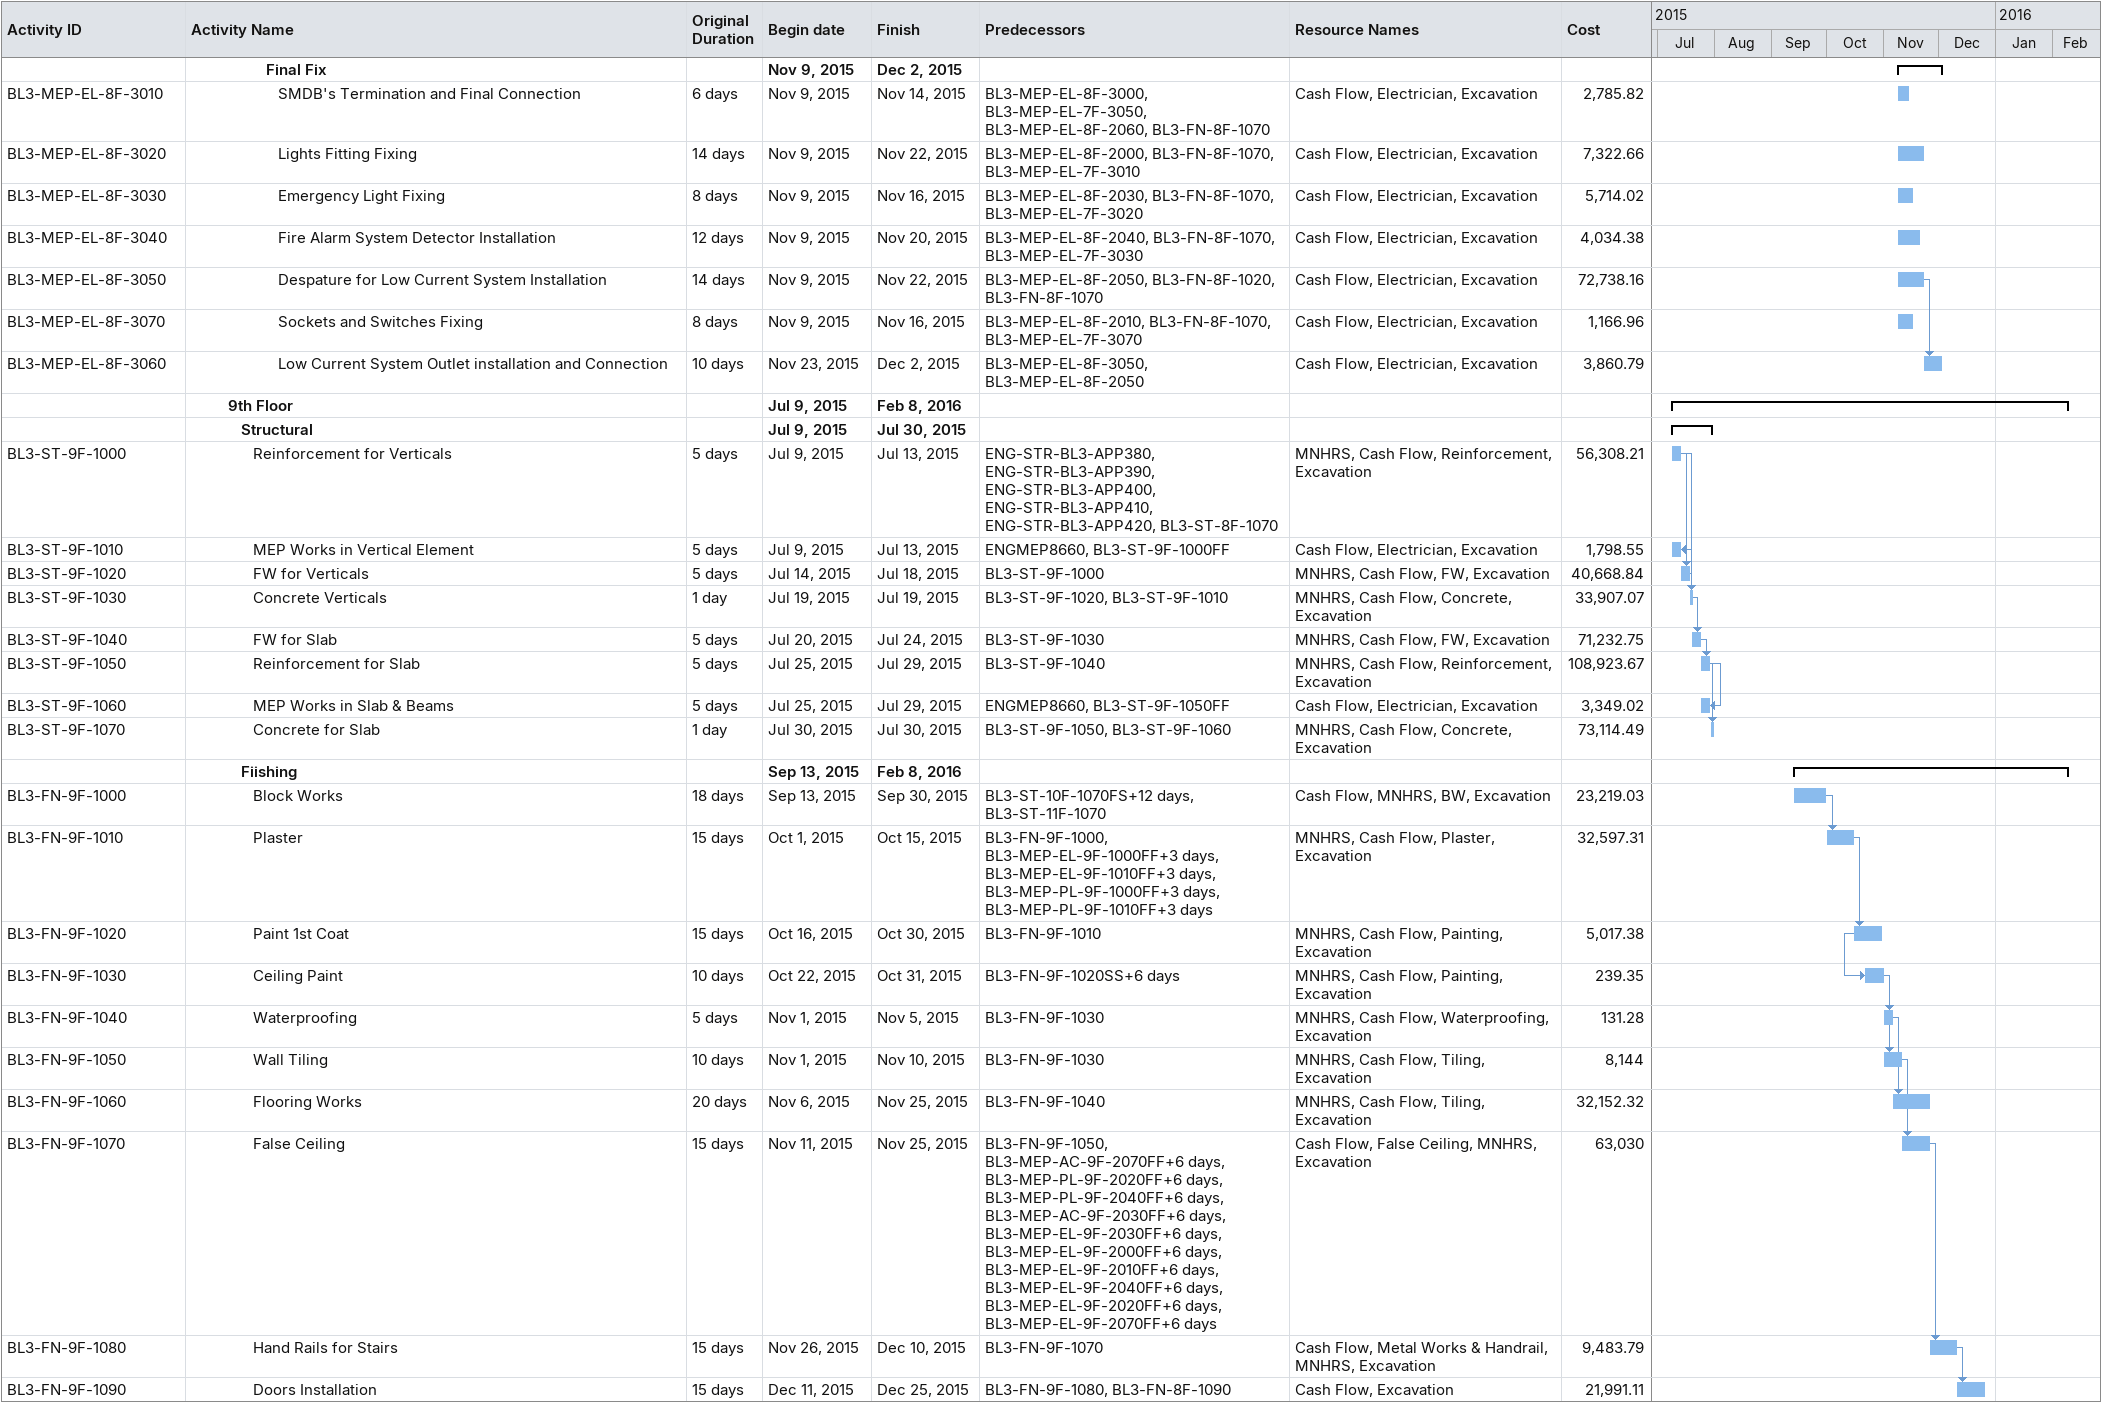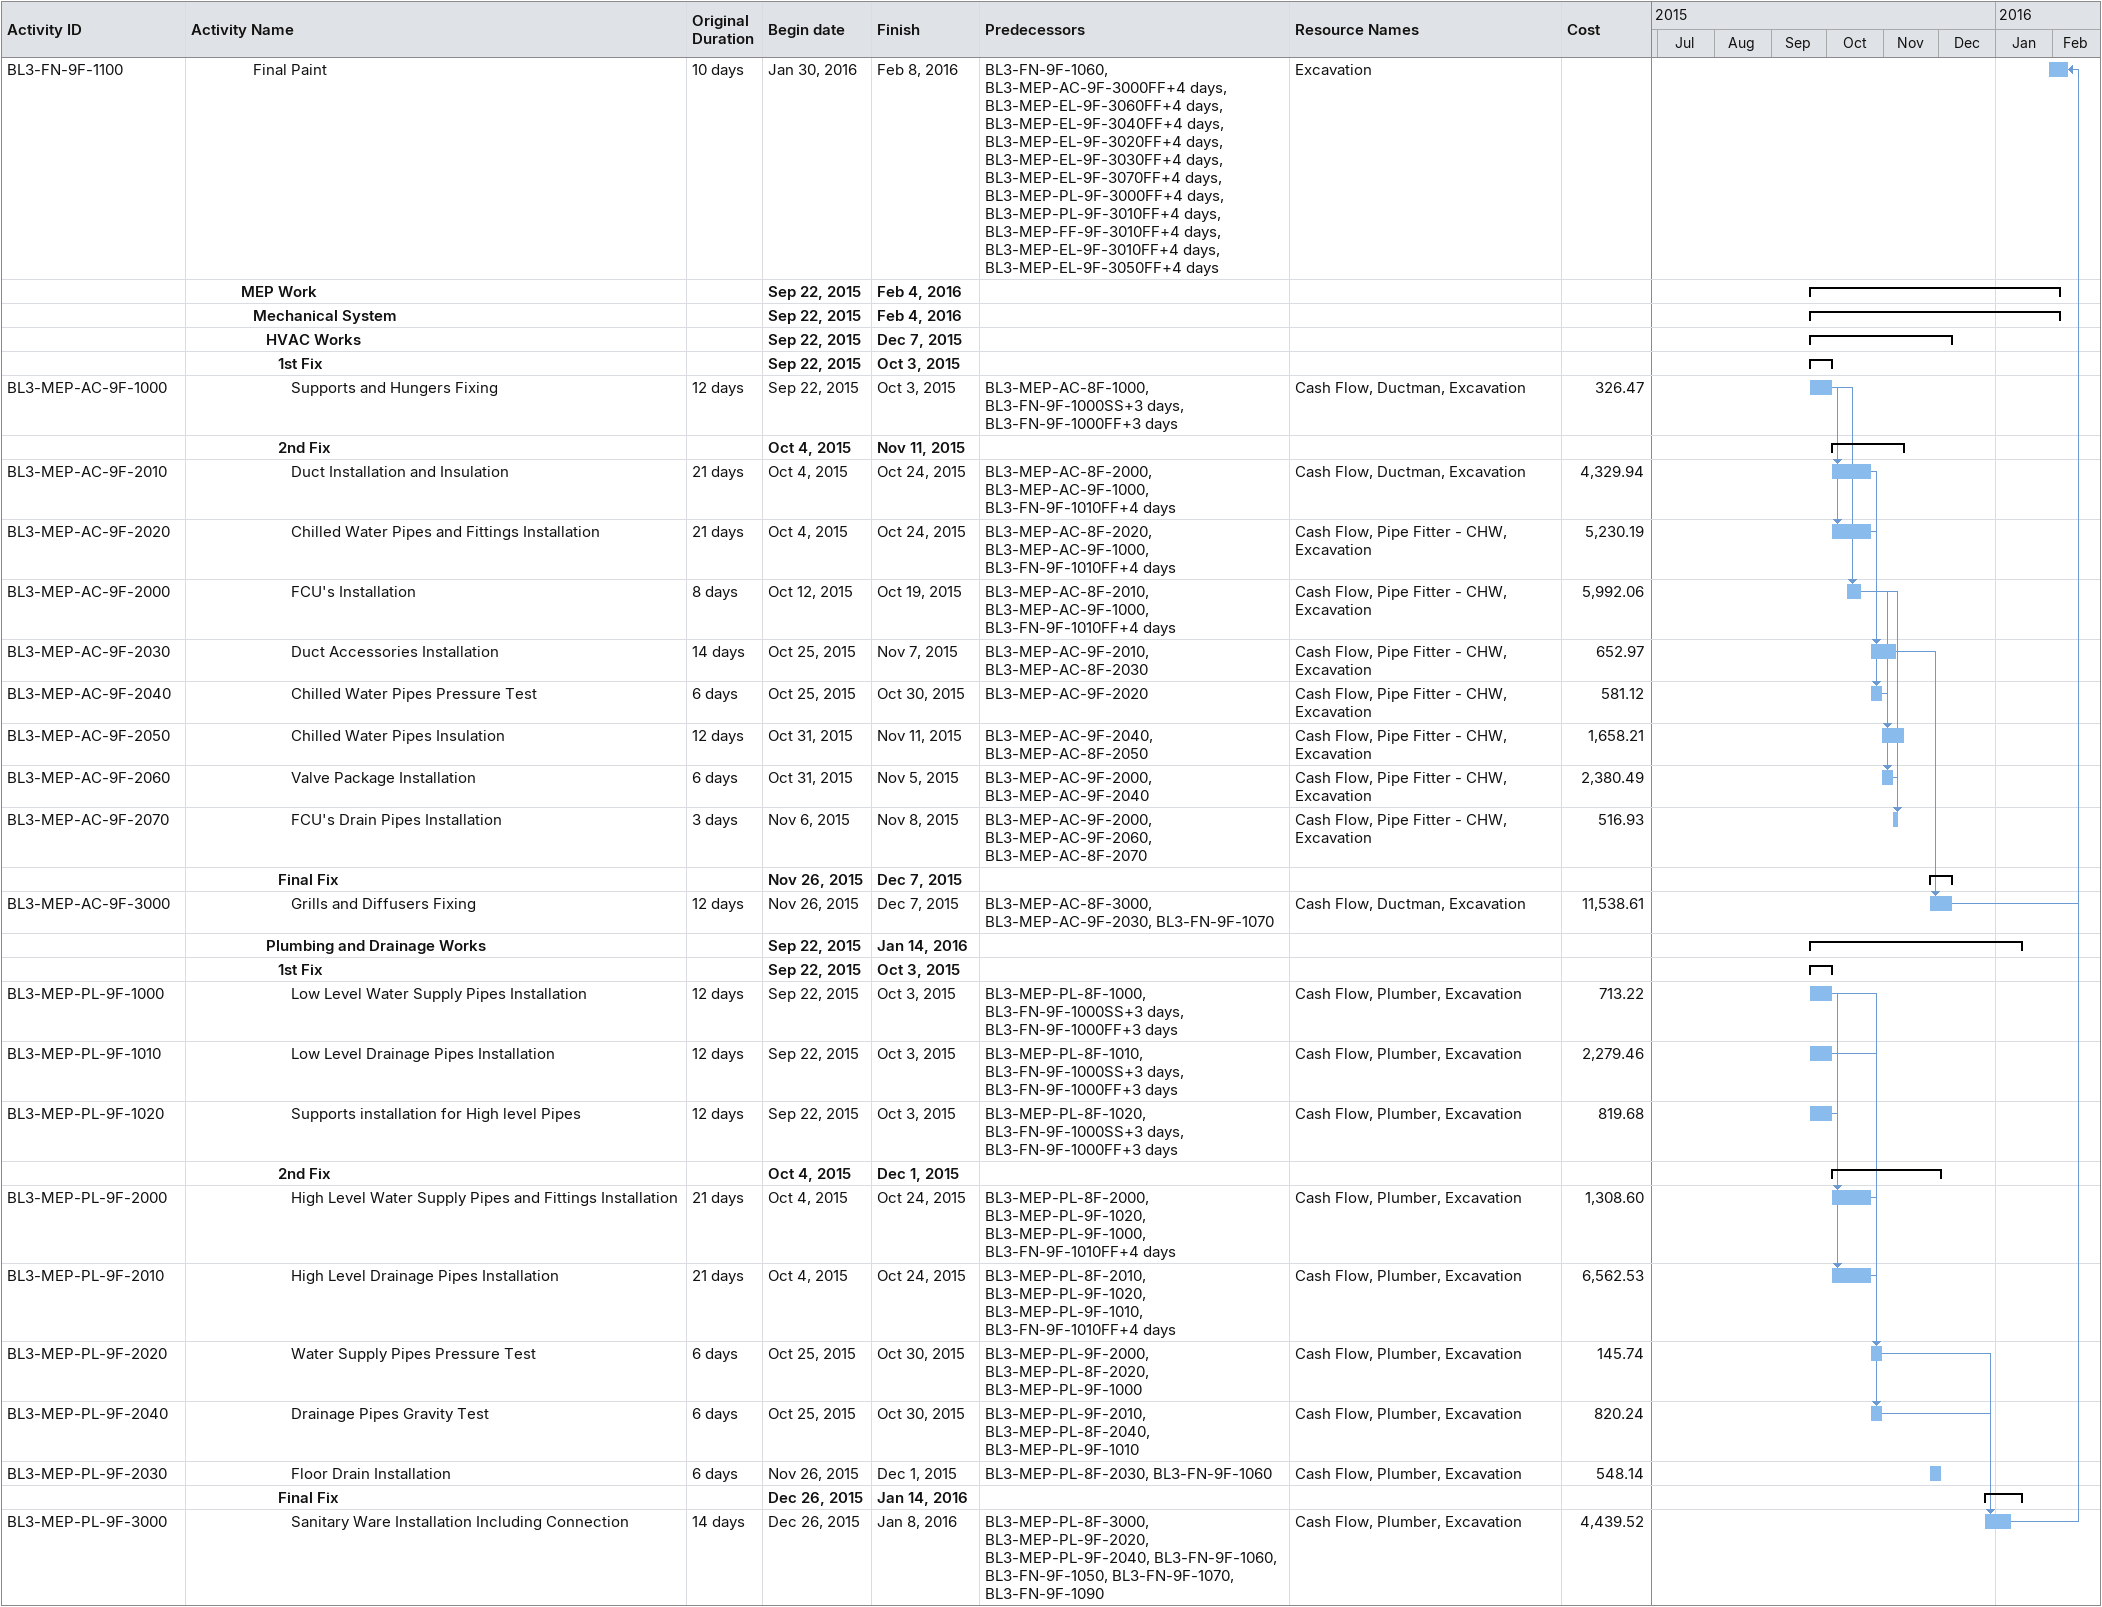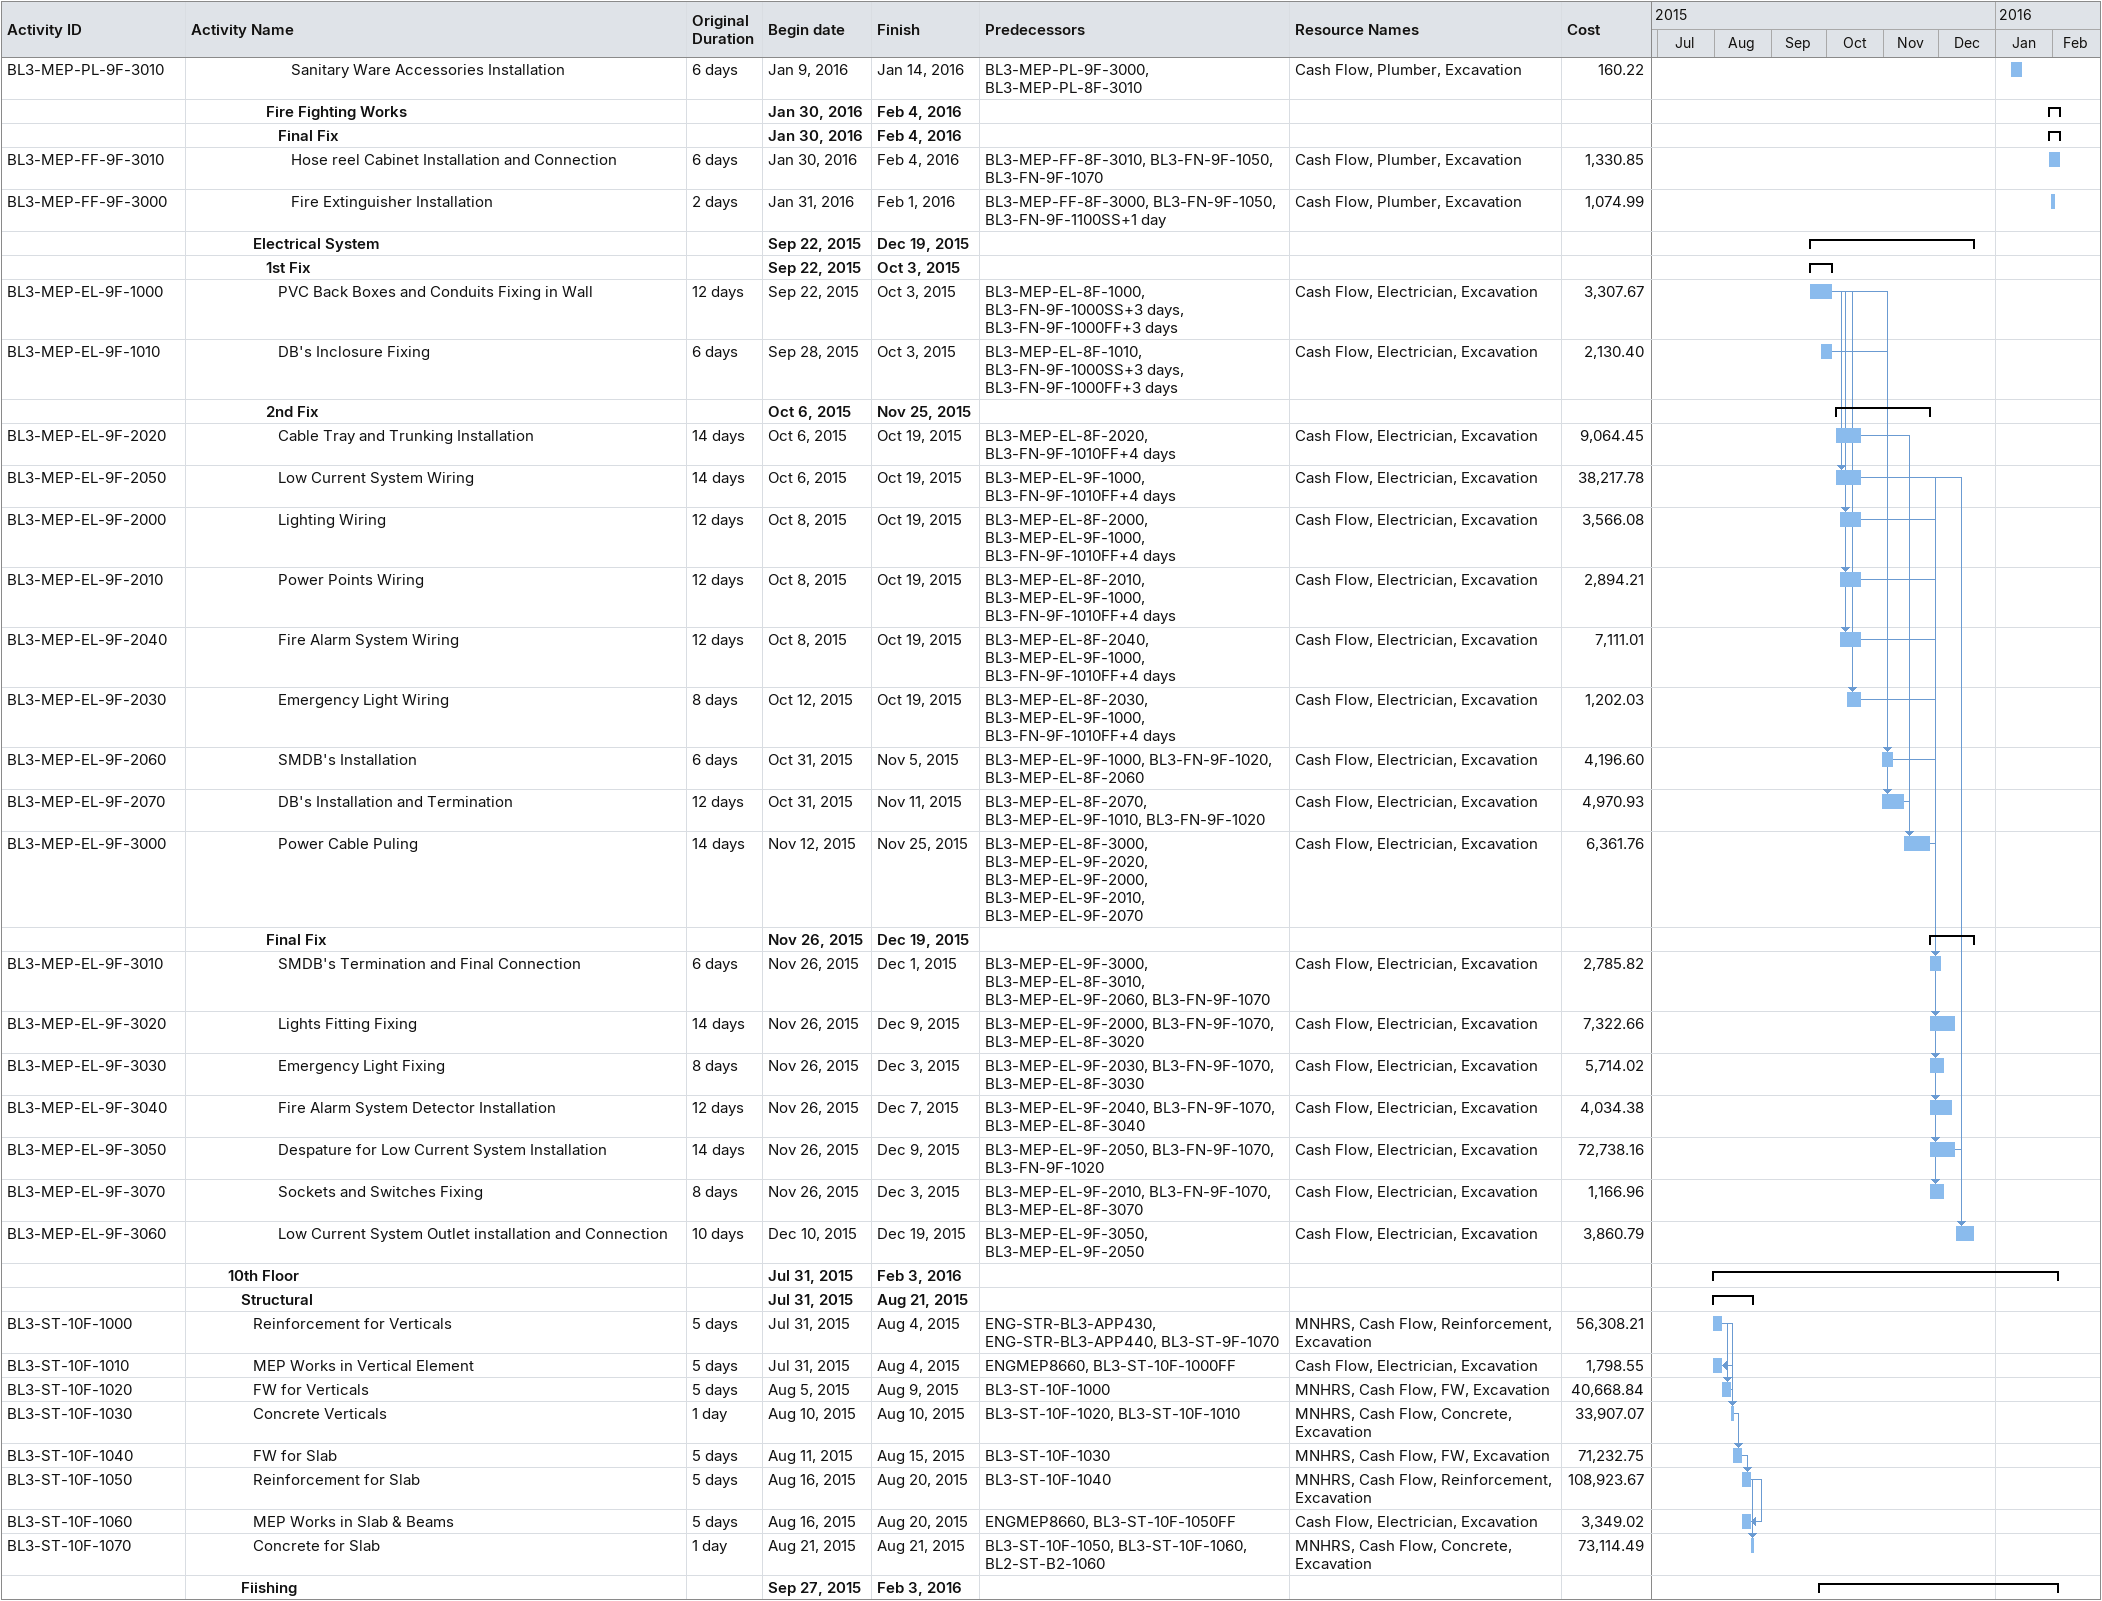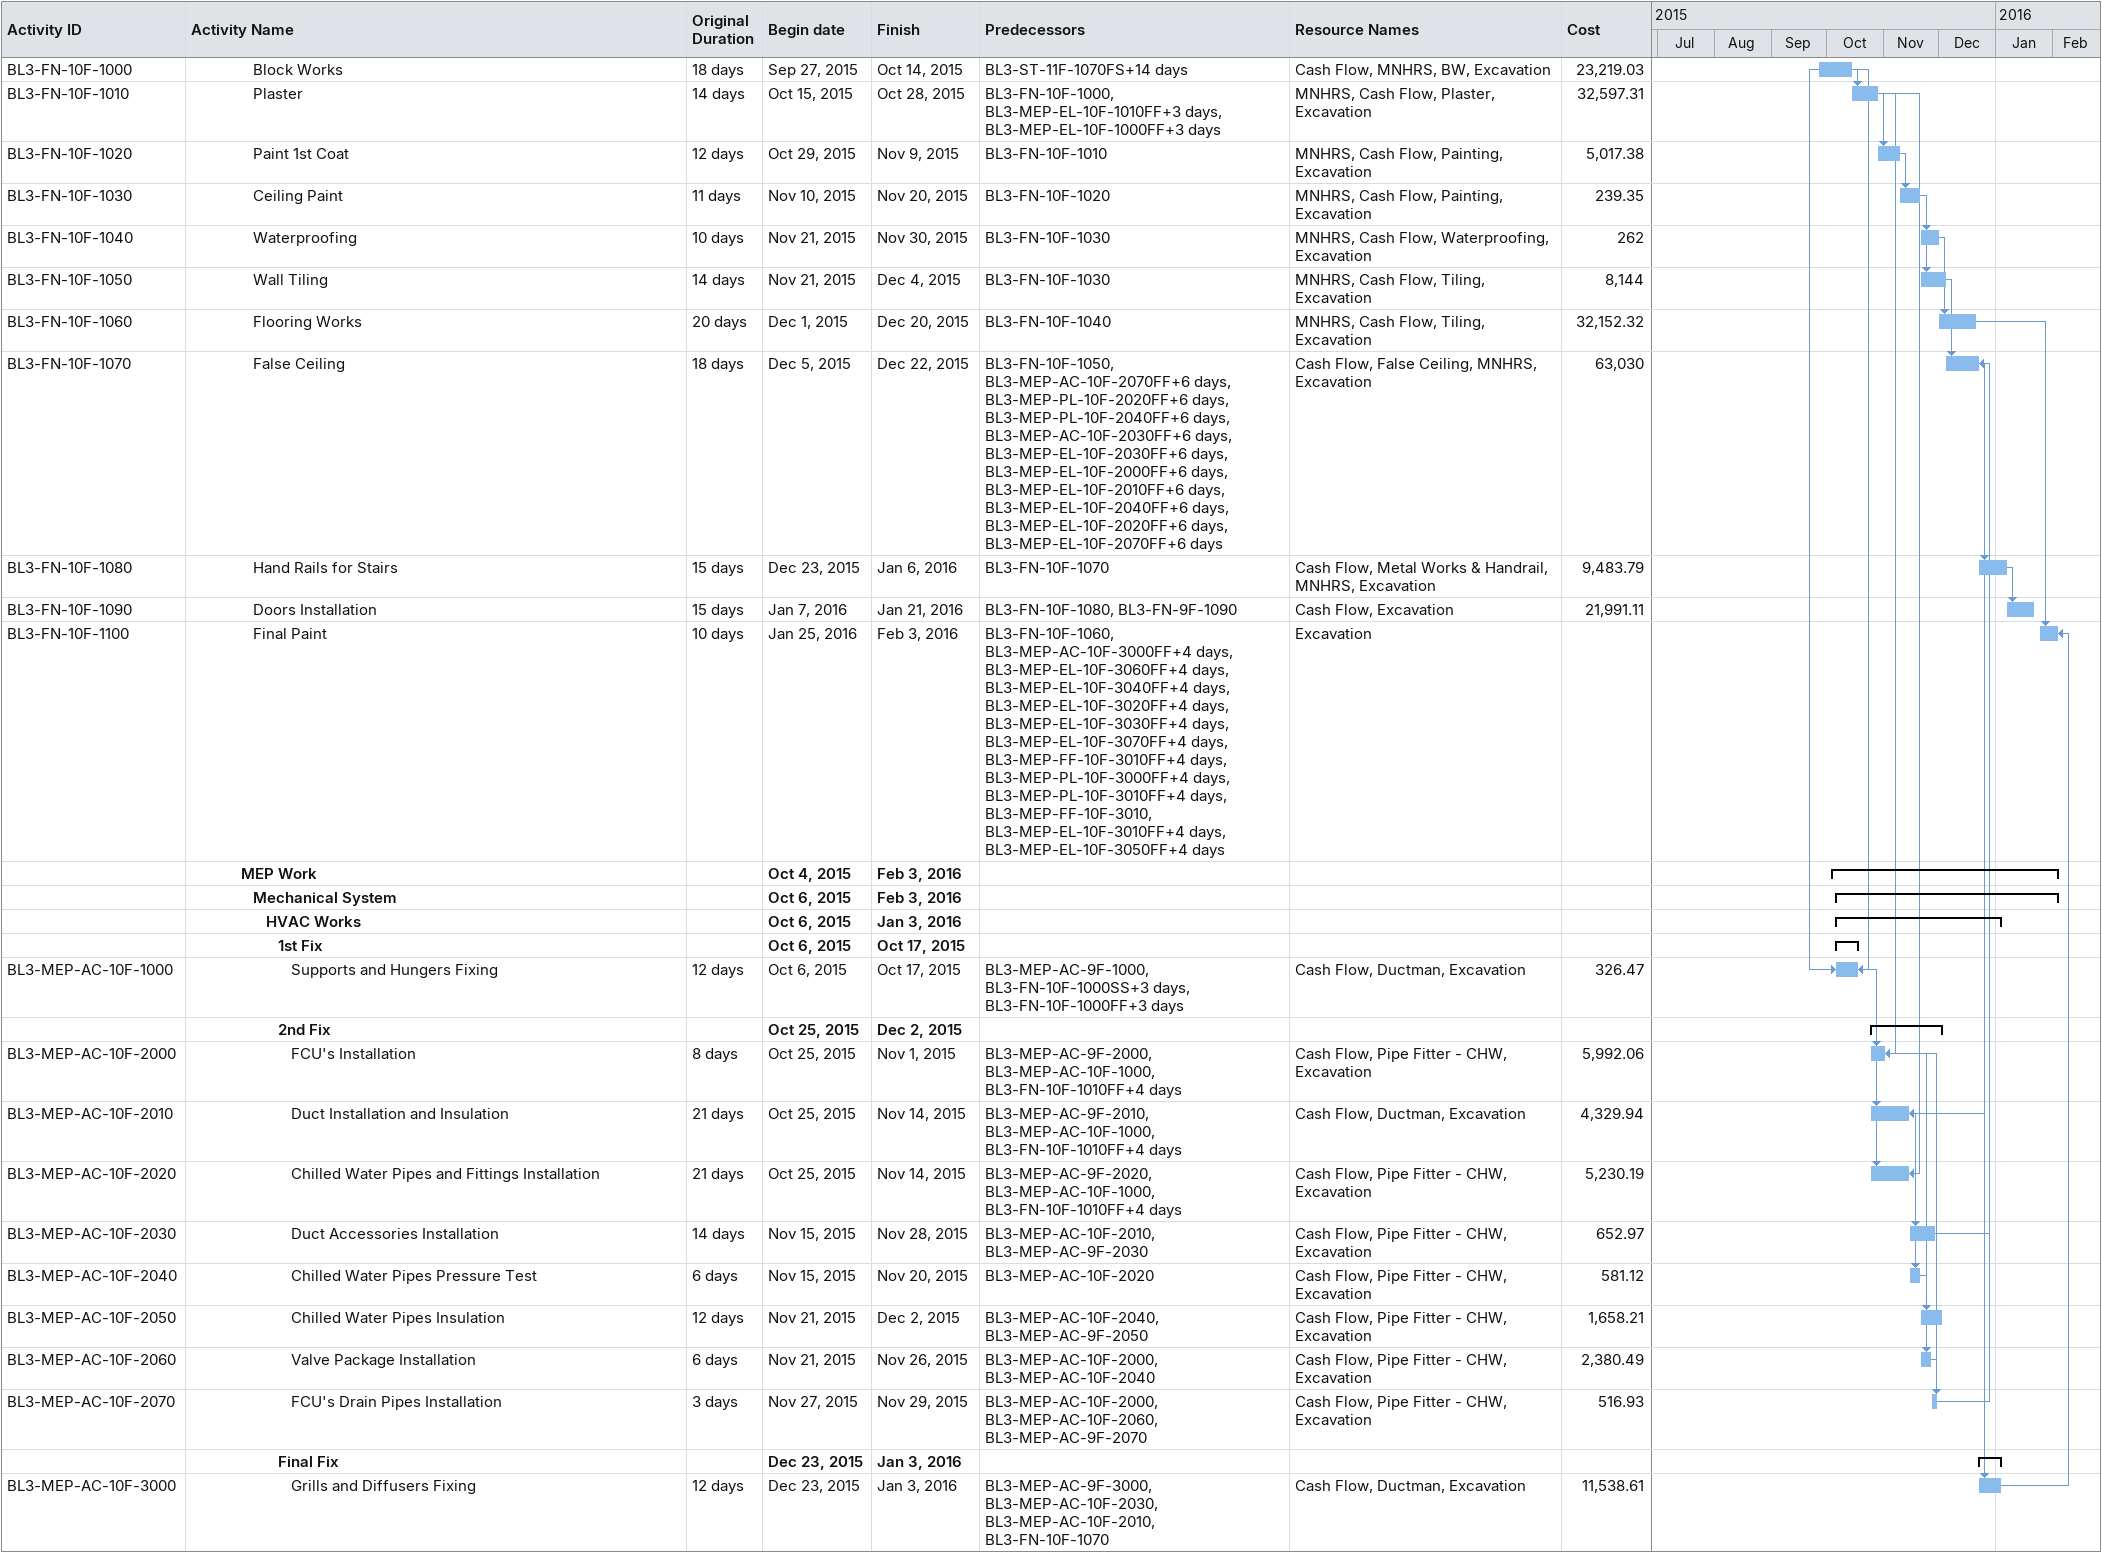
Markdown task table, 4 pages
| ID | Level | Task | Original duration | Start | Finish | Predecessors | Resources | Cost |
|---|---|---|---|---|---|---|---|---|
|  | 7 | **Final Fix** |  | 2015-11-09 | 2015-12-02 |  |  |  |
| BL3-MEP-EL-8F-3010 | 8 | SMDB's Termination and Final Connection | 6d | 2015-11-09 | 2015-11-14 | BL3-MEP-EL-8F-3000, BL3-MEP-EL-7F-3050, BL3-MEP-EL-8F-2060, BL3-FN-8F-1070 | Cash Flow, Electrician, Excavation | 2785.82 |
| BL3-MEP-EL-8F-3020 | 8 | Lights Fitting Fixing | 14d | 2015-11-09 | 2015-11-22 | BL3-MEP-EL-8F-2000, BL3-FN-8F-1070, BL3-MEP-EL-7F-3010 | Cash Flow, Electrician, Excavation | 7322.66 |
| BL3-MEP-EL-8F-3030 | 8 | Emergency Light Fixing | 8d | 2015-11-09 | 2015-11-16 | BL3-MEP-EL-8F-2030, BL3-FN-8F-1070, BL3-MEP-EL-7F-3020 | Cash Flow, Electrician, Excavation | 5714.02 |
| BL3-MEP-EL-8F-3040 | 8 | Fire Alarm System Detector Installation | 12d | 2015-11-09 | 2015-11-20 | BL3-MEP-EL-8F-2040, BL3-FN-8F-1070, BL3-MEP-EL-7F-3030 | Cash Flow, Electrician, Excavation | 4034.38 |
| BL3-MEP-EL-8F-3050 | 8 | Despature for Low Current System Installation | 14d | 2015-11-09 | 2015-11-22 | BL3-MEP-EL-8F-2050, BL3-FN-8F-1020, BL3-FN-8F-1070 | Cash Flow, Electrician, Excavation | 72738.16 |
| BL3-MEP-EL-8F-3070 | 8 | Sockets and Switches Fixing | 8d | 2015-11-09 | 2015-11-16 | BL3-MEP-EL-8F-2010, BL3-FN-8F-1070, BL3-MEP-EL-7F-3070 | Cash Flow, Electrician, Excavation | 1166.96 |
| BL3-MEP-EL-8F-3060 | 8 | Low Current System Outlet installation and Connection | 10d | 2015-11-23 | 2015-12-02 | BL3-MEP-EL-8F-3050, BL3-MEP-EL-8F-2050 | Cash Flow, Electrician, Excavation | 3860.79 |
|  | 4 | **9th Floor** |  | 2015-07-09 | 2016-02-08 |  |  |  |
|  | 5 | **Structural** |  | 2015-07-09 | 2015-07-30 |  |  |  |
| BL3-ST-9F-1000 | 6 | Reinforcement for Verticals | 5d | 2015-07-09 | 2015-07-13 | ENG-STR-BL3-APP380, ENG-STR-BL3-APP390, ENG-STR-BL3-APP400, ENG-STR-BL3-APP410, ENG-STR-BL3-APP420, BL3-ST-8F-1070 | MNHRS, Cash Flow, Reinforcement, Excavation | 56308.21 |
| BL3-ST-9F-1010 | 6 | MEP Works in Vertical Element | 5d | 2015-07-09 | 2015-07-13 | ENGMEP8660, BL3-ST-9F-1000FF | Cash Flow, Electrician, Excavation | 1798.55 |
| BL3-ST-9F-1020 | 6 | FW for Verticals | 5d | 2015-07-14 | 2015-07-18 | BL3-ST-9F-1000 | MNHRS, Cash Flow, FW, Excavation | 40668.84 |
| BL3-ST-9F-1030 | 6 | Concrete Verticals | 1d | 2015-07-19 | 2015-07-19 | BL3-ST-9F-1020, BL3-ST-9F-1010 | MNHRS, Cash Flow, Concrete, Excavation | 33907.07 |
| BL3-ST-9F-1040 | 6 | FW for Slab | 5d | 2015-07-20 | 2015-07-24 | BL3-ST-9F-1030 | MNHRS, Cash Flow, FW, Excavation | 71232.75 |
| BL3-ST-9F-1050 | 6 | Reinforcement for Slab | 5d | 2015-07-25 | 2015-07-29 | BL3-ST-9F-1040 | MNHRS, Cash Flow, Reinforcement, Excavation | 108923.67 |
| BL3-ST-9F-1060 | 6 | MEP Works in Slab & Beams | 5d | 2015-07-25 | 2015-07-29 | ENGMEP8660, BL3-ST-9F-1050FF | Cash Flow, Electrician, Excavation | 3349.02 |
| BL3-ST-9F-1070 | 6 | Concrete for Slab | 1d | 2015-07-30 | 2015-07-30 | BL3-ST-9F-1050, BL3-ST-9F-1060 | MNHRS, Cash Flow, Concrete, Excavation | 73114.49 |
|  | 5 | **Fiishing** |  | 2015-09-13 | 2016-02-08 |  |  |  |
| BL3-FN-9F-1000 | 6 | Block Works | 18d | 2015-09-13 | 2015-09-30 | BL3-ST-10F-1070FS+12d, BL3-ST-11F-1070 | Cash Flow, MNHRS, BW, Excavation | 23219.03 |
| BL3-FN-9F-1010 | 6 | Plaster | 15d | 2015-10-01 | 2015-10-15 | BL3-FN-9F-1000, BL3-MEP-EL-9F-1000FF+3d, BL3-MEP-EL-9F-1010FF+3d, BL3-MEP-PL-9F-1000FF+3d, BL3-MEP-PL-9F-1010FF+3d | MNHRS, Cash Flow, Plaster, Excavation | 32597.31 |
| BL3-FN-9F-1020 | 6 | Paint 1st Coat | 15d | 2015-10-16 | 2015-10-30 | BL3-FN-9F-1010 | MNHRS, Cash Flow, Painting, Excavation | 5017.38 |
| BL3-FN-9F-1030 | 6 | Ceiling Paint | 10d | 2015-10-22 | 2015-10-31 | BL3-FN-9F-1020SS+6d | MNHRS, Cash Flow, Painting, Excavation | 239.35 |
| BL3-FN-9F-1040 | 6 | Waterproofing | 5d | 2015-11-01 | 2015-11-05 | BL3-FN-9F-1030 | MNHRS, Cash Flow, Waterproofing, Excavation | 131.28 |
| BL3-FN-9F-1050 | 6 | Wall Tiling | 10d | 2015-11-01 | 2015-11-10 | BL3-FN-9F-1030 | MNHRS, Cash Flow, Tiling, Excavation | 8144 |
| BL3-FN-9F-1060 | 6 | Flooring Works | 20d | 2015-11-06 | 2015-11-25 | BL3-FN-9F-1040 | MNHRS, Cash Flow, Tiling, Excavation | 32152.32 |
| BL3-FN-9F-1070 | 6 | False Ceiling | 15d | 2015-11-11 | 2015-11-25 | BL3-FN-9F-1050, BL3-MEP-AC-9F-2070FF+6d, BL3-MEP-PL-9F-2020FF+6d, BL3-MEP-PL-9F-2040FF+6d, BL3-MEP-AC-9F-2030FF+6d, BL3-MEP-EL-9F-2030FF+6d, BL3-MEP-EL-9F-2000FF+6d, BL3-MEP-EL-9F-2010FF+6d, BL3-MEP-EL-9F-2040FF+6d, BL3-MEP-EL-9F-2020FF+6d, BL3-MEP-EL-9F-2070FF+6d | Cash Flow, False Ceiling, MNHRS, Excavation | 63030 |
| BL3-FN-9F-1080 | 6 | Hand Rails for Stairs | 15d | 2015-11-26 | 2015-12-10 | BL3-FN-9F-1070 | Cash Flow, Metal Works & Handrail, MNHRS, Excavation | 9483.79 |
| BL3-FN-9F-1090 | 6 | Doors Installation | 15d | 2015-12-11 | 2015-12-25 | BL3-FN-9F-1080, BL3-FN-8F-1090 | Cash Flow, Excavation | 21991.11 |
| BL3-FN-9F-1100 | 6 | Final Paint | 10d | 2016-01-30 | 2016-02-08 | BL3-FN-9F-1060, BL3-MEP-AC-9F-3000FF+4d, BL3-MEP-EL-9F-3060FF+4d, BL3-MEP-EL-9F-3040FF+4d, BL3-MEP-EL-9F-3020FF+4d, BL3-MEP-EL-9F-3030FF+4d, BL3-MEP-EL-9F-3070FF+4d, BL3-MEP-PL-9F-3000FF+4d, BL3-MEP-PL-9F-3010FF+4d, BL3-MEP-FF-9F-3010FF+4d, BL3-MEP-EL-9F-3010FF+4d, BL3-MEP-EL-9F-3050FF+4d | Excavation |  |
|  | 5 | **MEP Work** |  | 2015-09-22 | 2016-02-04 |  |  |  |
|  | 6 | **Mechanical System** |  | 2015-09-22 | 2016-02-04 |  |  |  |
|  | 7 | **HVAC Works** |  | 2015-09-22 | 2015-12-07 |  |  |  |
|  | 8 | **1st Fix** |  | 2015-09-22 | 2015-10-03 |  |  |  |
| BL3-MEP-AC-9F-1000 | 9 | Supports and Hungers Fixing | 12d | 2015-09-22 | 2015-10-03 | BL3-MEP-AC-8F-1000, BL3-FN-9F-1000SS+3d, BL3-FN-9F-1000FF+3d | Cash Flow, Ductman, Excavation | 326.47 |
|  | 8 | **2nd Fix** |  | 2015-10-04 | 2015-11-11 |  |  |  |
| BL3-MEP-AC-9F-2010 | 9 | Duct Installation and Insulation | 21d | 2015-10-04 | 2015-10-24 | BL3-MEP-AC-8F-2000, BL3-MEP-AC-9F-1000, BL3-FN-9F-1010FF+4d | Cash Flow, Ductman, Excavation | 4329.94 |
| BL3-MEP-AC-9F-2020 | 9 | Chilled Water Pipes and Fittings Installation | 21d | 2015-10-04 | 2015-10-24 | BL3-MEP-AC-8F-2020, BL3-MEP-AC-9F-1000, BL3-FN-9F-1010FF+4d | Cash Flow, Pipe Fitter - CHW, Excavation | 5230.19 |
| BL3-MEP-AC-9F-2000 | 9 | FCU's Installation | 8d | 2015-10-12 | 2015-10-19 | BL3-MEP-AC-8F-2010, BL3-MEP-AC-9F-1000, BL3-FN-9F-1010FF+4d | Cash Flow, Pipe Fitter - CHW, Excavation | 5992.06 |
| BL3-MEP-AC-9F-2030 | 9 | Duct Accessories Installation | 14d | 2015-10-25 | 2015-11-07 | BL3-MEP-AC-9F-2010, BL3-MEP-AC-8F-2030 | Cash Flow, Pipe Fitter - CHW, Excavation | 652.97 |
| BL3-MEP-AC-9F-2040 | 9 | Chilled Water Pipes Pressure Test | 6d | 2015-10-25 | 2015-10-30 | BL3-MEP-AC-9F-2020 | Cash Flow, Pipe Fitter - CHW, Excavation | 581.12 |
| BL3-MEP-AC-9F-2050 | 9 | Chilled Water Pipes Insulation | 12d | 2015-10-31 | 2015-11-11 | BL3-MEP-AC-9F-2040, BL3-MEP-AC-8F-2050 | Cash Flow, Pipe Fitter - CHW, Excavation | 1658.21 |
| BL3-MEP-AC-9F-2060 | 9 | Valve Package Installation | 6d | 2015-10-31 | 2015-11-05 | BL3-MEP-AC-9F-2000, BL3-MEP-AC-9F-2040 | Cash Flow, Pipe Fitter - CHW, Excavation | 2380.49 |
| BL3-MEP-AC-9F-2070 | 9 | FCU's Drain Pipes Installation | 3d | 2015-11-06 | 2015-11-08 | BL3-MEP-AC-9F-2000, BL3-MEP-AC-9F-2060, BL3-MEP-AC-8F-2070 | Cash Flow, Pipe Fitter - CHW, Excavation | 516.93 |
|  | 8 | **Final Fix** |  | 2015-11-26 | 2015-12-07 |  |  |  |
| BL3-MEP-AC-9F-3000 | 9 | Grills and Diffusers Fixing | 12d | 2015-11-26 | 2015-12-07 | BL3-MEP-AC-8F-3000, BL3-MEP-AC-9F-2030, BL3-FN-9F-1070 | Cash Flow, Ductman, Excavation | 11538.61 |
|  | 7 | **Plumbing and Drainage Works** |  | 2015-09-22 | 2016-01-14 |  |  |  |
|  | 8 | **1st Fix** |  | 2015-09-22 | 2015-10-03 |  |  |  |
| BL3-MEP-PL-9F-1000 | 9 | Low Level Water Supply Pipes Installation | 12d | 2015-09-22 | 2015-10-03 | BL3-MEP-PL-8F-1000, BL3-FN-9F-1000SS+3d, BL3-FN-9F-1000FF+3d | Cash Flow, Plumber, Excavation | 713.22 |
| BL3-MEP-PL-9F-1010 | 9 | Low Level Drainage Pipes Installation | 12d | 2015-09-22 | 2015-10-03 | BL3-MEP-PL-8F-1010, BL3-FN-9F-1000SS+3d, BL3-FN-9F-1000FF+3d | Cash Flow, Plumber, Excavation | 2279.46 |
| BL3-MEP-PL-9F-1020 | 9 | Supports installation for High level Pipes | 12d | 2015-09-22 | 2015-10-03 | BL3-MEP-PL-8F-1020, BL3-FN-9F-1000SS+3d, BL3-FN-9F-1000FF+3d | Cash Flow, Plumber, Excavation | 819.68 |
|  | 8 | **2nd Fix** |  | 2015-10-04 | 2015-12-01 |  |  |  |
| BL3-MEP-PL-9F-2000 | 9 | High Level Water Supply Pipes and Fittings Installation | 21d | 2015-10-04 | 2015-10-24 | BL3-MEP-PL-8F-2000, BL3-MEP-PL-9F-1020, BL3-MEP-PL-9F-1000, BL3-FN-9F-1010FF+4d | Cash Flow, Plumber, Excavation | 1308.60 |
| BL3-MEP-PL-9F-2010 | 9 | High Level Drainage Pipes Installation | 21d | 2015-10-04 | 2015-10-24 | BL3-MEP-PL-8F-2010, BL3-MEP-PL-9F-1020, BL3-MEP-PL-9F-1010, BL3-FN-9F-1010FF+4d | Cash Flow, Plumber, Excavation | 6562.53 |
| BL3-MEP-PL-9F-2020 | 9 | Water Supply Pipes Pressure Test | 6d | 2015-10-25 | 2015-10-30 | BL3-MEP-PL-9F-2000, BL3-MEP-PL-8F-2020, BL3-MEP-PL-9F-1000 | Cash Flow, Plumber, Excavation | 145.74 |
| BL3-MEP-PL-9F-2040 | 9 | Drainage Pipes Gravity Test | 6d | 2015-10-25 | 2015-10-30 | BL3-MEP-PL-9F-2010, BL3-MEP-PL-8F-2040, BL3-MEP-PL-9F-1010 | Cash Flow, Plumber, Excavation | 820.24 |
| BL3-MEP-PL-9F-2030 | 9 | Floor Drain Installation | 6d | 2015-11-26 | 2015-12-01 | BL3-MEP-PL-8F-2030, BL3-FN-9F-1060 | Cash Flow, Plumber, Excavation | 548.14 |
|  | 8 | **Final Fix** |  | 2015-12-26 | 2016-01-14 |  |  |  |
| BL3-MEP-PL-9F-3000 | 9 | Sanitary Ware Installation Including Connection | 14d | 2015-12-26 | 2016-01-08 | BL3-MEP-PL-8F-3000, BL3-MEP-PL-9F-2020, BL3-MEP-PL-9F-2040, BL3-FN-9F-1060, BL3-FN-9F-1050, BL3-FN-9F-1070, BL3-FN-9F-1090 | Cash Flow, Plumber, Excavation | 4439.52 |
| BL3-MEP-PL-9F-3010 | 9 | Sanitary Ware Accessories Installation | 6d | 2016-01-09 | 2016-01-14 | BL3-MEP-PL-9F-3000, BL3-MEP-PL-8F-3010 | Cash Flow, Plumber, Excavation | 160.22 |
|  | 7 | **Fire Fighting Works** |  | 2016-01-30 | 2016-02-04 |  |  |  |
|  | 8 | **Final Fix** |  | 2016-01-30 | 2016-02-04 |  |  |  |
| BL3-MEP-FF-9F-3010 | 9 | Hose reel Cabinet Installation and Connection | 6d | 2016-01-30 | 2016-02-04 | BL3-MEP-FF-8F-3010, BL3-FN-9F-1050, BL3-FN-9F-1070 | Cash Flow, Plumber, Excavation | 1330.85 |
| BL3-MEP-FF-9F-3000 | 9 | Fire Extinguisher Installation | 2d | 2016-01-31 | 2016-02-01 | BL3-MEP-FF-8F-3000, BL3-FN-9F-1050, BL3-FN-9F-1100SS+1d | Cash Flow, Plumber, Excavation | 1074.99 |
|  | 6 | **Electrical System** |  | 2015-09-22 | 2015-12-19 |  |  |  |
|  | 7 | **1st Fix** |  | 2015-09-22 | 2015-10-03 |  |  |  |
| BL3-MEP-EL-9F-1000 | 8 | PVC Back Boxes and Conduits Fixing in Wall | 12d | 2015-09-22 | 2015-10-03 | BL3-MEP-EL-8F-1000, BL3-FN-9F-1000SS+3d, BL3-FN-9F-1000FF+3d | Cash Flow, Electrician, Excavation | 3307.67 |
| BL3-MEP-EL-9F-1010 | 8 | DB's Inclosure Fixing | 6d | 2015-09-28 | 2015-10-03 | BL3-MEP-EL-8F-1010, BL3-FN-9F-1000SS+3d, BL3-FN-9F-1000FF+3d | Cash Flow, Electrician, Excavation | 2130.40 |
|  | 7 | **2nd Fix** |  | 2015-10-06 | 2015-11-25 |  |  |  |
| BL3-MEP-EL-9F-2020 | 8 | Cable Tray and Trunking Installation | 14d | 2015-10-06 | 2015-10-19 | BL3-MEP-EL-8F-2020, BL3-FN-9F-1010FF+4d | Cash Flow, Electrician, Excavation | 9064.45 |
| BL3-MEP-EL-9F-2050 | 8 | Low Current System Wiring | 14d | 2015-10-06 | 2015-10-19 | BL3-MEP-EL-9F-1000, BL3-FN-9F-1010FF+4d | Cash Flow, Electrician, Excavation | 38217.78 |
| BL3-MEP-EL-9F-2000 | 8 | Lighting Wiring | 12d | 2015-10-08 | 2015-10-19 | BL3-MEP-EL-8F-2000, BL3-MEP-EL-9F-1000, BL3-FN-9F-1010FF+4d | Cash Flow, Electrician, Excavation | 3566.08 |
| BL3-MEP-EL-9F-2010 | 8 | Power Points Wiring | 12d | 2015-10-08 | 2015-10-19 | BL3-MEP-EL-8F-2010, BL3-MEP-EL-9F-1000, BL3-FN-9F-1010FF+4d | Cash Flow, Electrician, Excavation | 2894.21 |
| BL3-MEP-EL-9F-2040 | 8 | Fire Alarm System Wiring | 12d | 2015-10-08 | 2015-10-19 | BL3-MEP-EL-8F-2040, BL3-MEP-EL-9F-1000, BL3-FN-9F-1010FF+4d | Cash Flow, Electrician, Excavation | 7111.01 |
| BL3-MEP-EL-9F-2030 | 8 | Emergency Light Wiring | 8d | 2015-10-12 | 2015-10-19 | BL3-MEP-EL-8F-2030, BL3-MEP-EL-9F-1000, BL3-FN-9F-1010FF+4d | Cash Flow, Electrician, Excavation | 1202.03 |
| BL3-MEP-EL-9F-2060 | 8 | SMDB's Installation | 6d | 2015-10-31 | 2015-11-05 | BL3-MEP-EL-9F-1000, BL3-FN-9F-1020, BL3-MEP-EL-8F-2060 | Cash Flow, Electrician, Excavation | 4196.60 |
| BL3-MEP-EL-9F-2070 | 8 | DB's Installation and Termination | 12d | 2015-10-31 | 2015-11-11 | BL3-MEP-EL-8F-2070, BL3-MEP-EL-9F-1010, BL3-FN-9F-1020 | Cash Flow, Electrician, Excavation | 4970.93 |
| BL3-MEP-EL-9F-3000 | 8 | Power Cable Puling | 14d | 2015-11-12 | 2015-11-25 | BL3-MEP-EL-8F-3000, BL3-MEP-EL-9F-2020, BL3-MEP-EL-9F-2000, BL3-MEP-EL-9F-2010, BL3-MEP-EL-9F-2070 | Cash Flow, Electrician, Excavation | 6361.76 |
|  | 7 | **Final Fix** |  | 2015-11-26 | 2015-12-19 |  |  |  |
| BL3-MEP-EL-9F-3010 | 8 | SMDB's Termination and Final Connection | 6d | 2015-11-26 | 2015-12-01 | BL3-MEP-EL-9F-3000, BL3-MEP-EL-8F-3010, BL3-MEP-EL-9F-2060, BL3-FN-9F-1070 | Cash Flow, Electrician, Excavation | 2785.82 |
| BL3-MEP-EL-9F-3020 | 8 | Lights Fitting Fixing | 14d | 2015-11-26 | 2015-12-09 | BL3-MEP-EL-9F-2000, BL3-FN-9F-1070, BL3-MEP-EL-8F-3020 | Cash Flow, Electrician, Excavation | 7322.66 |
| BL3-MEP-EL-9F-3030 | 8 | Emergency Light Fixing | 8d | 2015-11-26 | 2015-12-03 | BL3-MEP-EL-9F-2030, BL3-FN-9F-1070, BL3-MEP-EL-8F-3030 | Cash Flow, Electrician, Excavation | 5714.02 |
| BL3-MEP-EL-9F-3040 | 8 | Fire Alarm System Detector Installation | 12d | 2015-11-26 | 2015-12-07 | BL3-MEP-EL-9F-2040, BL3-FN-9F-1070, BL3-MEP-EL-8F-3040 | Cash Flow, Electrician, Excavation | 4034.38 |
| BL3-MEP-EL-9F-3050 | 8 | Despature for Low Current System Installation | 14d | 2015-11-26 | 2015-12-09 | BL3-MEP-EL-9F-2050, BL3-FN-9F-1070, BL3-FN-9F-1020 | Cash Flow, Electrician, Excavation | 72738.16 |
| BL3-MEP-EL-9F-3070 | 8 | Sockets and Switches Fixing | 8d | 2015-11-26 | 2015-12-03 | BL3-MEP-EL-9F-2010, BL3-FN-9F-1070, BL3-MEP-EL-8F-3070 | Cash Flow, Electrician, Excavation | 1166.96 |
| BL3-MEP-EL-9F-3060 | 8 | Low Current System Outlet installation and Connection | 10d | 2015-12-10 | 2015-12-19 | BL3-MEP-EL-9F-3050, BL3-MEP-EL-9F-2050 | Cash Flow, Electrician, Excavation | 3860.79 |
|  | 4 | **10th Floor** |  | 2015-07-31 | 2016-02-03 |  |  |  |
|  | 5 | **Structural** |  | 2015-07-31 | 2015-08-21 |  |  |  |
| BL3-ST-10F-1000 | 6 | Reinforcement for Verticals | 5d | 2015-07-31 | 2015-08-04 | ENG-STR-BL3-APP430, ENG-STR-BL3-APP440, BL3-ST-9F-1070 | MNHRS, Cash Flow, Reinforcement, Excavation | 56308.21 |
| BL3-ST-10F-1010 | 6 | MEP Works in Vertical Element | 5d | 2015-07-31 | 2015-08-04 | ENGMEP8660, BL3-ST-10F-1000FF | Cash Flow, Electrician, Excavation | 1798.55 |
| BL3-ST-10F-1020 | 6 | FW for Verticals | 5d | 2015-08-05 | 2015-08-09 | BL3-ST-10F-1000 | MNHRS, Cash Flow, FW, Excavation | 40668.84 |
| BL3-ST-10F-1030 | 6 | Concrete Verticals | 1d | 2015-08-10 | 2015-08-10 | BL3-ST-10F-1020, BL3-ST-10F-1010 | MNHRS, Cash Flow, Concrete, Excavation | 33907.07 |
| BL3-ST-10F-1040 | 6 | FW for Slab | 5d | 2015-08-11 | 2015-08-15 | BL3-ST-10F-1030 | MNHRS, Cash Flow, FW, Excavation | 71232.75 |
| BL3-ST-10F-1050 | 6 | Reinforcement for Slab | 5d | 2015-08-16 | 2015-08-20 | BL3-ST-10F-1040 | MNHRS, Cash Flow, Reinforcement, Excavation | 108923.67 |
| BL3-ST-10F-1060 | 6 | MEP Works in Slab & Beams | 5d | 2015-08-16 | 2015-08-20 | ENGMEP8660, BL3-ST-10F-1050FF | Cash Flow, Electrician, Excavation | 3349.02 |
| BL3-ST-10F-1070 | 6 | Concrete for Slab | 1d | 2015-08-21 | 2015-08-21 | BL3-ST-10F-1050, BL3-ST-10F-1060, BL2-ST-B2-1060 | MNHRS, Cash Flow, Concrete, Excavation | 73114.49 |
|  | 5 | **Fiishing** |  | 2015-09-27 | 2016-02-03 |  |  |  |
| BL3-FN-10F-1000 | 6 | Block Works | 18d | 2015-09-27 | 2015-10-14 | BL3-ST-11F-1070FS+14d | Cash Flow, MNHRS, BW, Excavation | 23219.03 |
| BL3-FN-10F-1010 | 6 | Plaster | 14d | 2015-10-15 | 2015-10-28 | BL3-FN-10F-1000, BL3-MEP-EL-10F-1010FF+3d, BL3-MEP-EL-10F-1000FF+3d | MNHRS, Cash Flow, Plaster, Excavation | 32597.31 |
| BL3-FN-10F-1020 | 6 | Paint 1st Coat | 12d | 2015-10-29 | 2015-11-09 | BL3-FN-10F-1010 | MNHRS, Cash Flow, Painting, Excavation | 5017.38 |
| BL3-FN-10F-1030 | 6 | Ceiling Paint | 11d | 2015-11-10 | 2015-11-20 | BL3-FN-10F-1020 | MNHRS, Cash Flow, Painting, Excavation | 239.35 |
| BL3-FN-10F-1040 | 6 | Waterproofing | 10d | 2015-11-21 | 2015-11-30 | BL3-FN-10F-1030 | MNHRS, Cash Flow, Waterproofing, Excavation | 262 |
| BL3-FN-10F-1050 | 6 | Wall Tiling | 14d | 2015-11-21 | 2015-12-04 | BL3-FN-10F-1030 | MNHRS, Cash Flow, Tiling, Excavation | 8144 |
| BL3-FN-10F-1060 | 6 | Flooring Works | 20d | 2015-12-01 | 2015-12-20 | BL3-FN-10F-1040 | MNHRS, Cash Flow, Tiling, Excavation | 32152.32 |
| BL3-FN-10F-1070 | 6 | False Ceiling | 18d | 2015-12-05 | 2015-12-22 | BL3-FN-10F-1050, BL3-MEP-AC-10F-2070FF+6d, BL3-MEP-PL-10F-2020FF+6d, BL3-MEP-PL-10F-2040FF+6d, BL3-MEP-AC-10F-2030FF+6d, BL3-MEP-EL-10F-2030FF+6d, BL3-MEP-EL-10F-2000FF+6d, BL3-MEP-EL-10F-2010FF+6d, BL3-MEP-EL-10F-2040FF+6d, BL3-MEP-EL-10F-2020FF+6d, BL3-MEP-EL-10F-2070FF+6d | Cash Flow, False Ceiling, MNHRS, Excavation | 63030 |
| BL3-FN-10F-1080 | 6 | Hand Rails for Stairs | 15d | 2015-12-23 | 2016-01-06 | BL3-FN-10F-1070 | Cash Flow, Metal Works & Handrail, MNHRS, Excavation | 9483.79 |
| BL3-FN-10F-1090 | 6 | Doors Installation | 15d | 2016-01-07 | 2016-01-21 | BL3-FN-10F-1080, BL3-FN-9F-1090 | Cash Flow, Excavation | 21991.11 |
| BL3-FN-10F-1100 | 6 | Final Paint | 10d | 2016-01-25 | 2016-02-03 | BL3-FN-10F-1060, BL3-MEP-AC-10F-3000FF+4d, BL3-MEP-EL-10F-3060FF+4d, BL3-MEP-EL-10F-3040FF+4d, BL3-MEP-EL-10F-3020FF+4d, BL3-MEP-EL-10F-3030FF+4d, BL3-MEP-EL-10F-3070FF+4d, BL3-MEP-FF-10F-3010FF+4d, BL3-MEP-PL-10F-3000FF+4d, BL3-MEP-PL-10F-3010FF+4d, BL3-MEP-FF-10F-3010, BL3-MEP-EL-10F-3010FF+4d, BL3-MEP-EL-10F-3050FF+4d | Excavation |  |
|  | 5 | **MEP Work** |  | 2015-10-04 | 2016-02-03 |  |  |  |
|  | 6 | **Mechanical System** |  | 2015-10-06 | 2016-02-03 |  |  |  |
|  | 7 | **HVAC Works** |  | 2015-10-06 | 2016-01-03 |  |  |  |
|  | 8 | **1st Fix** |  | 2015-10-06 | 2015-10-17 |  |  |  |
| BL3-MEP-AC-10F-1000 | 9 | Supports and Hungers Fixing | 12d | 2015-10-06 | 2015-10-17 | BL3-MEP-AC-9F-1000, BL3-FN-10F-1000SS+3d, BL3-FN-10F-1000FF+3d | Cash Flow, Ductman, Excavation | 326.47 |
|  | 8 | **2nd Fix** |  | 2015-10-25 | 2015-12-02 |  |  |  |
| BL3-MEP-AC-10F-2000 | 9 | FCU's Installation | 8d | 2015-10-25 | 2015-11-01 | BL3-MEP-AC-9F-2000, BL3-MEP-AC-10F-1000, BL3-FN-10F-1010FF+4d | Cash Flow, Pipe Fitter - CHW, Excavation | 5992.06 |
| BL3-MEP-AC-10F-2010 | 9 | Duct Installation and Insulation | 21d | 2015-10-25 | 2015-11-14 | BL3-MEP-AC-9F-2010, BL3-MEP-AC-10F-1000, BL3-FN-10F-1010FF+4d | Cash Flow, Ductman, Excavation | 4329.94 |
| BL3-MEP-AC-10F-2020 | 9 | Chilled Water Pipes and Fittings Installation | 21d | 2015-10-25 | 2015-11-14 | BL3-MEP-AC-9F-2020, BL3-MEP-AC-10F-1000, BL3-FN-10F-1010FF+4d | Cash Flow, Pipe Fitter - CHW, Excavation | 5230.19 |
| BL3-MEP-AC-10F-2030 | 9 | Duct Accessories Installation | 14d | 2015-11-15 | 2015-11-28 | BL3-MEP-AC-10F-2010, BL3-MEP-AC-9F-2030 | Cash Flow, Pipe Fitter - CHW, Excavation | 652.97 |
| BL3-MEP-AC-10F-2040 | 9 | Chilled Water Pipes Pressure Test | 6d | 2015-11-15 | 2015-11-20 | BL3-MEP-AC-10F-2020 | Cash Flow, Pipe Fitter - CHW, Excavation | 581.12 |
| BL3-MEP-AC-10F-2050 | 9 | Chilled Water Pipes Insulation | 12d | 2015-11-21 | 2015-12-02 | BL3-MEP-AC-10F-2040, BL3-MEP-AC-9F-2050 | Cash Flow, Pipe Fitter - CHW, Excavation | 1658.21 |
| BL3-MEP-AC-10F-2060 | 9 | Valve Package Installation | 6d | 2015-11-21 | 2015-11-26 | BL3-MEP-AC-10F-2000, BL3-MEP-AC-10F-2040 | Cash Flow, Pipe Fitter - CHW, Excavation | 2380.49 |
| BL3-MEP-AC-10F-2070 | 9 | FCU's Drain Pipes Installation | 3d | 2015-11-27 | 2015-11-29 | BL3-MEP-AC-10F-2000, BL3-MEP-AC-10F-2060, BL3-MEP-AC-9F-2070 | Cash Flow, Pipe Fitter - CHW, Excavation | 516.93 |
|  | 8 | **Final Fix** |  | 2015-12-23 | 2016-01-03 |  |  |  |
| BL3-MEP-AC-10F-3000 | 9 | Grills and Diffusers Fixing | 12d | 2015-12-23 | 2016-01-03 | BL3-MEP-AC-9F-3000, BL3-MEP-AC-10F-2030, BL3-MEP-AC-10F-2010, BL3-FN-10F-1070 | Cash Flow, Ductman, Excavation | 11538.61 |
